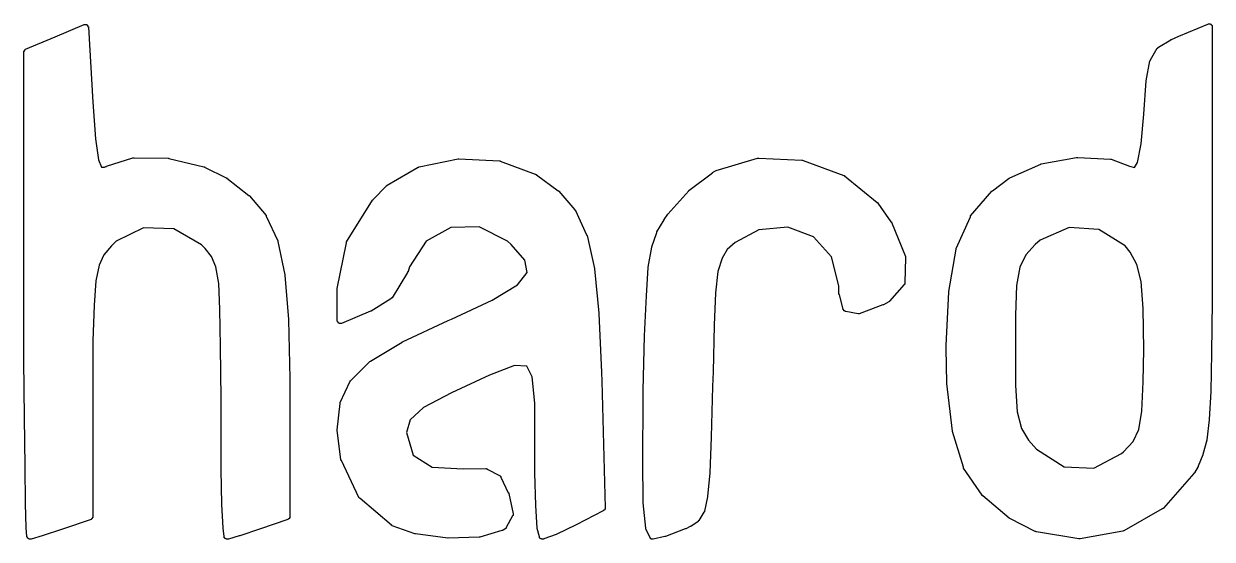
# Model space of a CAD drawing. Extents: x 122.7 to 185.3, y -119.4 to -70.3.
# Drawn here: x 164.115 to 166.041, y -98.064 to -97.228 of the extents above; entities that cross this region are included whole.
import ezdxf

# ---------------------------------------------------------------- set-up
doc = ezdxf.new("R2010")
doc.units = 0
doc.layers.add('BLACK', color=7, linetype='CONTINUOUS')

msp = doc.modelspace()

# ---------------------------------------------------------------- linework, layer by layer
at = {"layer": 'BLACK', "linetype": 'CONTINUOUS'}
for p, q in [((164.166, -97.2488), (164.213, -97.2289)), ((164.213, -97.2288), (164.213, -97.2287)), ((164.213, -97.2287), (164.214, -97.2287)), ((164.213, -97.2289), (164.213, -97.2288)), ((164.213, -97.2289), (164.213, -97.2289)), ((164.214, -97.2287), (164.214, -97.2286)), ((164.214, -97.2286), (164.214, -97.2286)), ((164.214, -97.2286), (164.214, -97.2286)), ((164.214, -97.2286), (164.215, -97.2286)), ((164.215, -97.2286), (164.215, -97.2285)), ((164.215, -97.2285), (164.215, -97.2286)), ((164.215, -97.2286), (164.215, -97.2286)), ((164.215, -97.2286), (164.215, -97.2286)), ((164.215, -97.2286), (164.216, -97.2286)), ((164.216, -97.2286), (164.216, -97.2288)), ((164.216, -97.2288), (164.216, -97.2288)), ((164.216, -97.2288), (164.216, -97.2289)), ((164.216, -97.2289), (164.217, -97.2289)), ((164.217, -97.2289), (164.217, -97.2291)), ((164.217, -97.2291), (164.217, -97.2292)), ((164.217, -97.2292), (164.217, -97.2293)), ((164.217, -97.2293), (164.217, -97.2294)), ((164.217, -97.2294), (164.218, -97.2296)), ((164.218, -97.2296), (164.218, -97.2298)), ((164.218, -97.2298), (164.218, -97.2299)), ((164.218, -97.2299), (164.218, -97.23)), ((164.218, -97.23), (164.218, -97.2303)), ((164.218, -97.2303), (164.219, -97.2305)), ((164.219, -97.2305), (164.219, -97.2307)), ((164.219, -97.2307), (164.219, -97.2308)), ((164.219, -97.2308), (164.219, -97.2311)), ((164.219, -97.2311), (164.219, -97.2314)), ((164.219, -97.2314), (164.219, -97.2315)), ((164.219, -97.2315), (164.219, -97.2316)), ((164.219, -97.2316), (164.219, -97.232)), ((164.219, -97.232), (164.219, -97.2323)), ((164.219, -97.2323), (164.219, -97.2324)), ((164.219, -97.2324), (164.22, -97.2326)), ((164.22, -97.2326), (164.22, -97.2329)), ((164.22, -97.2329), (164.22, -97.2332)), ((164.22, -97.2332), (164.227, -97.3549)), ((165.987, -97.2477), (166.034, -97.228)), ((166.034, -97.228), (166.035, -97.2277)), ((166.034, -97.228), (166.034, -97.228)), ((166.035, -97.2277), (166.036, -97.2276)), ((166.036, -97.2276), (166.036, -97.2276)), ((166.036, -97.2276), (166.036, -97.2276)), ((166.036, -97.2276), (166.037, -97.2277)), ((166.037, -97.2277), (166.037, -97.2277)), ((166.037, -97.2277), (166.037, -97.2277)), ((166.037, -97.2277), (166.037, -97.2277)), ((166.037, -97.2277), (166.038, -97.2278)), ((166.038, -97.2278), (166.038, -97.228)), ((166.038, -97.228), (166.039, -97.2285)), ((166.039, -97.2285), (166.039, -97.2285)), ((166.039, -97.2285), (166.039, -97.2285)), ((166.039, -97.2285), (166.039, -97.2286)), ((166.039, -97.2286), (166.04, -97.2291)), ((166.04, -97.2291), (166.04, -97.2291)), ((166.04, -97.2291), (166.04, -97.2291)), ((166.04, -97.2291), (166.04, -97.2298)), ((166.04, -97.2298), (166.041, -97.2307)), ((166.041, -97.2307), (166.041, -97.2314)), ((166.041, -97.2314), (166.041, -97.2316)), ((166.041, -97.2316), (166.041, -97.2316)), ((166.041, -97.2316), (166.041, -97.2319)), ((166.041, -97.2319), (166.041, -97.2326)), ((166.041, -97.2326), (166.041, -97.5694)), ((164.118, -97.2687), (164.166, -97.2488)), ((164.166, -97.2488), (164.166, -97.2488)), ((165.954, -97.2657), (165.974, -97.2535)), ((165.974, -97.2533), (165.975, -97.2532)), ((165.974, -97.2535), (165.974, -97.2533)), ((165.974, -97.2535), (165.974, -97.2535)), ((165.975, -97.2532), (165.987, -97.2478)), ((165.987, -97.2478), (165.987, -97.2477)), ((165.987, -97.2477), (165.987, -97.2477)), ((164.115, -97.2723), (164.116, -97.2719)), ((164.115, -97.2724), (164.115, -97.2723)), ((164.115, -97.2723), (164.115, -97.2723)), ((164.115, -97.2728), (164.115, -97.2724)), ((164.115, -97.2733), (164.115, -97.2728)), ((164.115, -97.6705), (164.115, -97.2733)), ((164.116, -97.2702), (164.117, -97.2698)), ((164.116, -97.2705), (164.116, -97.2702)), ((164.116, -97.2706), (164.116, -97.2705)), ((164.116, -97.271), (164.116, -97.2706)), ((164.116, -97.2706), (164.116, -97.2706)), ((164.116, -97.2714), (164.116, -97.271)), ((164.116, -97.2719), (164.116, -97.2714)), ((164.116, -97.2714), (164.116, -97.2714)), ((164.116, -97.2714), (164.116, -97.2714)), ((164.117, -97.2695), (164.117, -97.2692)), ((164.117, -97.2692), (164.118, -97.2692)), ((164.117, -97.2698), (164.117, -97.2695)), ((164.117, -97.2698), (164.117, -97.2698)), ((164.117, -97.2698), (164.117, -97.2698)), ((164.118, -97.2689), (164.118, -97.2687)), ((164.118, -97.2692), (164.118, -97.2689)), ((164.118, -97.2692), (164.118, -97.2692)), ((165.941, -97.2859), (165.952, -97.2674)), ((165.952, -97.2673), (165.953, -97.2672)), ((165.952, -97.2674), (165.952, -97.2673)), ((165.953, -97.2663), (165.954, -97.2661)), ((165.953, -97.2664), (165.953, -97.2663)), ((165.953, -97.2665), (165.953, -97.2664)), ((165.953, -97.2668), (165.953, -97.2665)), ((165.953, -97.267), (165.953, -97.2668)), ((165.953, -97.2672), (165.953, -97.267)), ((165.954, -97.2658), (165.954, -97.2657)), ((165.954, -97.2659), (165.954, -97.2658)), ((165.954, -97.2661), (165.954, -97.2659)), ((165.934, -97.3199), (165.94, -97.2875)), ((165.94, -97.2875), (165.941, -97.2871)), ((165.94, -97.2875), (165.94, -97.2875)), ((165.941, -97.2862), (165.941, -97.2859)), ((165.941, -97.2865), (165.941, -97.2862)), ((165.941, -97.2866), (165.941, -97.2865)), ((165.941, -97.2867), (165.941, -97.2866)), ((165.941, -97.2871), (165.941, -97.2867)), ((165.93, -97.3742), (165.934, -97.3204)), ((165.934, -97.3201), (165.934, -97.3199)), ((165.934, -97.3203), (165.934, -97.3201)), ((165.934, -97.3204), (165.934, -97.3203)), ((164.227, -97.3549), (164.231, -97.4141)), ((165.926, -97.4222), (165.93, -97.3742)), ((164.231, -97.4141), (164.236, -97.4482)), ((165.92, -97.4527), (165.926, -97.4222)), ((164.236, -97.4482), (164.241, -97.4599)), ((164.249, -97.4584), (164.292, -97.4452)), ((164.292, -97.4452), (164.293, -97.4451)), ((164.292, -97.4452), (164.292, -97.4452)), ((164.292, -97.4452), (164.292, -97.4452)), ((164.293, -97.4451), (164.293, -97.445)), ((164.293, -97.445), (164.293, -97.445)), ((164.293, -97.445), (164.294, -97.445)), ((164.293, -97.4451), (164.293, -97.4451)), ((164.294, -97.445), (164.349, -97.4458)), ((164.349, -97.4458), (164.349, -97.4458)), ((164.349, -97.4458), (164.349, -97.4458)), ((164.349, -97.4458), (164.349, -97.4458)), ((164.349, -97.4458), (164.35, -97.4458)), ((164.35, -97.4458), (164.35, -97.4459)), ((164.35, -97.4459), (164.35, -97.4459)), ((164.35, -97.4459), (164.35, -97.4459)), ((164.35, -97.4459), (164.407, -97.4595)), ((164.756, -97.4597), (164.819, -97.4465)), ((164.819, -97.4465), (164.819, -97.4464)), ((164.819, -97.4464), (164.82, -97.4464)), ((164.819, -97.4465), (164.819, -97.4465)), ((164.819, -97.4465), (164.819, -97.4465)), ((164.82, -97.4464), (164.82, -97.4464)), ((164.82, -97.4464), (164.886, -97.45)), ((164.82, -97.4464), (164.82, -97.4464)), ((164.82, -97.4464), (164.82, -97.4464)), ((164.886, -97.45), (164.886, -97.45)), ((164.886, -97.45), (164.886, -97.45)), ((164.886, -97.45), (164.887, -97.45)), ((164.887, -97.45), (164.887, -97.4501)), ((164.887, -97.4501), (164.887, -97.4501)), ((164.887, -97.4501), (164.887, -97.4502)), ((164.887, -97.4502), (164.887, -97.4503)), ((164.887, -97.4503), (164.944, -97.4714)), ((165.237, -97.4657), (165.304, -97.4457)), ((165.304, -97.4456), (165.305, -97.4455)), ((165.304, -97.4457), (165.304, -97.4456)), ((165.304, -97.4456), (165.304, -97.4456)), ((165.305, -97.4455), (165.306, -97.4454)), ((165.305, -97.4455), (165.305, -97.4455)), ((165.305, -97.4455), (165.305, -97.4455)), ((165.305, -97.4455), (165.305, -97.4455)), ((165.306, -97.4454), (165.376, -97.4488)), ((165.376, -97.4488), (165.376, -97.4488)), ((165.376, -97.4488), (165.376, -97.4488)), ((165.376, -97.4488), (165.377, -97.4488)), ((165.377, -97.4488), (165.377, -97.4489)), ((165.377, -97.4489), (165.377, -97.4489)), ((165.377, -97.4489), (165.377, -97.449)), ((165.377, -97.449), (165.378, -97.4491)), ((165.378, -97.4491), (165.444, -97.4734)), ((165.713, -97.4773), (165.763, -97.4551)), ((165.763, -97.4549), (165.764, -97.4547)), ((165.763, -97.455), (165.763, -97.4549)), ((165.763, -97.4551), (165.763, -97.455)), ((165.763, -97.455), (165.763, -97.455)), ((165.763, -97.455), (165.763, -97.455)), ((165.764, -97.4547), (165.821, -97.4444)), ((165.764, -97.4547), (165.764, -97.4547)), ((165.764, -97.4547), (165.764, -97.4547)), ((165.821, -97.4444), (165.821, -97.4444)), ((165.821, -97.4444), (165.822, -97.4444)), ((165.822, -97.4444), (165.822, -97.4443)), ((165.822, -97.4443), (165.822, -97.4443)), ((165.822, -97.4443), (165.823, -97.4443)), ((165.822, -97.4444), (165.822, -97.4444)), ((165.823, -97.4443), (165.823, -97.4443)), ((165.823, -97.4443), (165.876, -97.4471)), ((165.876, -97.4471), (165.876, -97.4471)), ((165.876, -97.4471), (165.876, -97.4471)), ((165.876, -97.4471), (165.876, -97.4471)), ((165.876, -97.4471), (165.877, -97.4472)), ((165.877, -97.4472), (165.877, -97.4472)), ((165.877, -97.4472), (165.877, -97.4473)), ((165.877, -97.4473), (165.877, -97.4474)), ((165.877, -97.4474), (165.907, -97.4584)), ((165.915, -97.4606), (165.92, -97.4527)), ((164.241, -97.4599), (164.246, -97.46)), ((164.246, -97.46), (164.248, -97.4588)), ((164.248, -97.4588), (164.249, -97.4588)), ((164.249, -97.4586), (164.249, -97.4584)), ((164.249, -97.4584), (164.249, -97.4584)), ((164.249, -97.4584), (164.249, -97.4584)), ((164.249, -97.4588), (164.249, -97.4586)), ((164.249, -97.4588), (164.249, -97.4588)), ((164.249, -97.4588), (164.249, -97.4588)), ((164.407, -97.4595), (164.407, -97.4595)), ((164.407, -97.4595), (164.407, -97.4595)), ((164.407, -97.4595), (164.407, -97.4595)), ((164.407, -97.4595), (164.407, -97.4597)), ((164.407, -97.4597), (164.408, -97.4598)), ((164.408, -97.4598), (164.408, -97.4598)), ((164.408, -97.4598), (164.408, -97.4599)), ((164.408, -97.4599), (164.443, -97.4774)), ((164.704, -97.4893), (164.754, -97.4603)), ((164.754, -97.4601), (164.755, -97.46)), ((164.754, -97.4602), (164.754, -97.4601)), ((164.754, -97.4603), (164.754, -97.4602)), ((164.755, -97.4598), (164.756, -97.4597)), ((164.755, -97.4599), (164.755, -97.4598)), ((164.755, -97.4598), (164.755, -97.4598)), ((164.755, -97.46), (164.755, -97.4599)), ((164.944, -97.4714), (164.944, -97.4714)), ((164.944, -97.4714), (164.944, -97.4714)), ((164.944, -97.4714), (164.944, -97.4714)), ((164.944, -97.4714), (164.944, -97.4714)), ((164.944, -97.4714), (164.945, -97.4716)), ((164.945, -97.4716), (164.945, -97.4718)), ((164.945, -97.4718), (164.946, -97.4723)), ((164.946, -97.4723), (164.946, -97.4723)), ((164.946, -97.4723), (164.946, -97.4724)), ((164.946, -97.4724), (164.946, -97.4725)), ((164.946, -97.4725), (164.981, -97.4984)), ((165.193, -97.4981), (165.231, -97.4691)), ((165.231, -97.4686), (165.236, -97.4661)), ((165.231, -97.4688), (165.231, -97.4686)), ((165.231, -97.469), (165.231, -97.4688)), ((165.231, -97.4691), (165.231, -97.469)), ((165.236, -97.4659), (165.237, -97.4657)), ((165.236, -97.466), (165.236, -97.4659)), ((165.236, -97.4661), (165.236, -97.466)), ((165.236, -97.4661), (165.236, -97.4661)), ((165.236, -97.4661), (165.236, -97.4661)), ((165.237, -97.4657), (165.237, -97.4657)), ((165.237, -97.4657), (165.237, -97.4657)), ((165.444, -97.4734), (165.444, -97.4734)), ((165.444, -97.4734), (165.444, -97.4735)), ((165.444, -97.4735), (165.444, -97.4737)), ((165.444, -97.4737), (165.444, -97.4738)), ((165.444, -97.4738), (165.445, -97.4739)), ((165.445, -97.4739), (165.445, -97.474)), ((165.445, -97.474), (165.445, -97.4742)), ((165.445, -97.4742), (165.498, -97.5172)), ((165.907, -97.4584), (165.915, -97.4606)), ((164.443, -97.4774), (164.443, -97.4774)), ((164.443, -97.4774), (164.443, -97.4774)), ((164.443, -97.4774), (164.443, -97.4774)), ((164.443, -97.4774), (164.443, -97.4774)), ((164.443, -97.4774), (164.444, -97.4777)), ((164.444, -97.4777), (164.444, -97.4779)), ((164.444, -97.4779), (164.48, -97.5059)), ((164.681, -97.5128), (164.703, -97.4902)), ((164.703, -97.4899), (164.704, -97.4897)), ((164.703, -97.49), (164.703, -97.4899)), ((164.703, -97.4901), (164.703, -97.49)), ((164.703, -97.4902), (164.703, -97.4901)), ((164.704, -97.4894), (164.704, -97.4893)), ((164.704, -97.4895), (164.704, -97.4894)), ((164.704, -97.4897), (164.704, -97.4895)), ((165.685, -97.4985), (165.712, -97.4779)), ((165.712, -97.4778), (165.713, -97.4776)), ((165.712, -97.4779), (165.712, -97.4778)), ((165.712, -97.4778), (165.712, -97.4778)), ((165.712, -97.4778), (165.712, -97.4778)), ((165.713, -97.4776), (165.713, -97.4773)), ((165.713, -97.4773), (165.713, -97.4773)), ((165.713, -97.4773), (165.713, -97.4773)), ((164.48, -97.5059), (164.48, -97.5059)), ((164.48, -97.5059), (164.48, -97.506)), ((164.48, -97.506), (164.48, -97.506)), ((164.48, -97.506), (164.481, -97.5062)), ((164.481, -97.5062), (164.481, -97.5066)), ((164.481, -97.5066), (164.481, -97.5066)), ((164.481, -97.5066), (164.481, -97.5067)), ((164.481, -97.5067), (164.508, -97.5383)), ((164.68, -97.5136), (164.681, -97.5133)), ((164.681, -97.5129), (164.681, -97.5128)), ((164.681, -97.5133), (164.681, -97.5129)), ((164.681, -97.5129), (164.681, -97.5129)), ((164.981, -97.4984), (164.981, -97.4984)), ((164.981, -97.4984), (164.981, -97.4984)), ((164.981, -97.4984), (164.982, -97.4984)), ((164.982, -97.4984), (164.982, -97.4987)), ((164.982, -97.4987), (164.982, -97.4991)), ((164.982, -97.4991), (164.982, -97.4991)), ((164.982, -97.4991), (164.982, -97.4991)), ((164.982, -97.4991), (165.008, -97.5294)), ((165.159, -97.5361), (165.193, -97.4987)), ((165.193, -97.4984), (165.193, -97.4981)), ((165.193, -97.4987), (165.193, -97.4984)), ((165.193, -97.4987), (165.193, -97.4987)), ((165.649, -97.5393), (165.684, -97.4992)), ((165.684, -97.4991), (165.685, -97.4986)), ((165.684, -97.4992), (165.684, -97.4991)), ((165.685, -97.4986), (165.685, -97.4985)), ((164.638, -97.5814), (164.68, -97.5137)), ((164.68, -97.5137), (164.68, -97.5136)), ((164.68, -97.5136), (164.68, -97.5136)), ((164.68, -97.5136), (164.68, -97.5136)), ((165.008, -97.5294), (165.008, -97.5294)), ((165.008, -97.5294), (165.008, -97.5296)), ((165.008, -97.5296), (165.008, -97.5297)), ((165.008, -97.5297), (165.009, -97.53)), ((165.009, -97.53), (165.009, -97.5302)), ((165.009, -97.5302), (165.009, -97.5304)), ((165.009, -97.5304), (165.009, -97.5305)), ((165.009, -97.5305), (165.027, -97.57)), ((165.498, -97.5172), (165.498, -97.5173)), ((165.498, -97.5173), (165.499, -97.5174)), ((165.499, -97.5174), (165.499, -97.5175)), ((165.499, -97.5175), (165.499, -97.5178)), ((165.499, -97.5178), (165.499, -97.518)), ((165.499, -97.518), (165.499, -97.5181)), ((165.499, -97.5181), (165.499, -97.5183)), ((165.499, -97.5183), (165.52, -97.5486)), ((164.508, -97.5383), (164.508, -97.5384)), ((164.508, -97.5384), (164.508, -97.5385)), ((164.508, -97.5385), (164.508, -97.5386)), ((164.508, -97.5386), (164.508, -97.5389)), ((164.508, -97.5389), (164.508, -97.5392)), ((164.508, -97.5392), (164.508, -97.5394)), ((164.508, -97.5394), (164.508, -97.5395)), ((164.508, -97.5395), (164.527, -97.5798)), ((165.141, -97.5651), (165.153, -97.5454)), ((165.153, -97.545), (165.159, -97.5366)), ((165.153, -97.5452), (165.153, -97.545)), ((165.153, -97.5453), (165.153, -97.5452)), ((165.153, -97.5454), (165.153, -97.5453)), ((165.159, -97.5363), (165.159, -97.5361)), ((165.159, -97.5365), (165.159, -97.5363)), ((165.159, -97.5366), (165.159, -97.5365)), ((165.52, -97.5486), (165.52, -97.5486)), ((165.52, -97.5486), (165.52, -97.5486)), ((165.52, -97.5486), (165.52, -97.5487)), ((165.52, -97.5487), (165.521, -97.549)), ((165.521, -97.549), (165.521, -97.5495)), ((165.521, -97.5495), (165.521, -97.5495)), ((165.521, -97.5495), (165.521, -97.5495)), ((165.521, -97.5495), (165.544, -97.6051)), ((165.626, -97.5921), (165.649, -97.5406)), ((165.649, -97.5395), (165.649, -97.5393)), ((165.649, -97.5397), (165.649, -97.5395)), ((165.649, -97.5399), (165.649, -97.5397)), ((165.649, -97.5401), (165.649, -97.5399)), ((165.649, -97.5403), (165.649, -97.5401)), ((165.649, -97.5405), (165.649, -97.5403)), ((165.649, -97.5406), (165.649, -97.5405)), ((164.309, -97.5584), (164.265, -97.5801)), ((164.358, -97.5603), (164.309, -97.5584)), ((164.403, -97.5861), (164.358, -97.5603)), ((164.807, -97.5581), (164.767, -97.5802)), ((164.853, -97.5571), (164.807, -97.5581)), ((164.899, -97.5801), (164.853, -97.5571)), ((165.027, -97.57), (165.027, -97.57)), ((165.027, -97.57), (165.027, -97.57)), ((165.027, -97.57), (165.027, -97.57)), ((165.027, -97.57), (165.027, -97.5704)), ((165.027, -97.5704), (165.028, -97.5709)), ((165.028, -97.5709), (165.028, -97.571)), ((165.028, -97.571), (165.028, -97.571)), ((165.028, -97.571), (165.04, -97.6244)), ((165.133, -97.5893), (165.141, -97.5659)), ((165.141, -97.5655), (165.141, -97.5651)), ((165.141, -97.5659), (165.141, -97.5655)), ((165.141, -97.5659), (165.141, -97.5659)), ((165.306, -97.5615), (165.268, -97.5823)), ((165.353, -97.5576), (165.306, -97.5615)), ((165.395, -97.5733), (165.353, -97.5576)), ((165.809, -97.5579), (165.762, -97.5784)), ((165.857, -97.5611), (165.809, -97.5579)), ((165.9, -97.5879), (165.857, -97.5611)), ((166.041, -97.5694), (166.041, -97.5694)), ((166.041, -97.5694), (166.041, -97.6778)), ((164.257, -97.5875), (164.245, -97.6021)), ((164.265, -97.5801), (164.257, -97.5875)), ((164.409, -97.5921), (164.403, -97.5861)), ((164.527, -97.5798), (164.527, -97.5798)), ((164.527, -97.5798), (164.527, -97.5798)), ((164.527, -97.5798), (164.527, -97.5799)), ((164.527, -97.5799), (164.527, -97.5802)), ((164.527, -97.5802), (164.527, -97.5807)), ((164.527, -97.5807), (164.527, -97.5808)), ((164.527, -97.5808), (164.527, -97.5808)), ((164.527, -97.5808), (164.538, -97.6345)), ((164.623, -97.657), (164.638, -97.5831)), ((164.638, -97.5818), (164.638, -97.5814)), ((164.638, -97.5821), (164.638, -97.5818)), ((164.638, -97.5822), (164.638, -97.5821)), ((164.638, -97.5823), (164.638, -97.5822)), ((164.638, -97.5827), (164.638, -97.5823)), ((164.638, -97.5831), (164.638, -97.5827)), ((164.638, -97.5831), (164.638, -97.5831)), ((164.767, -97.5802), (164.74, -97.6218)), ((164.905, -97.5856), (164.899, -97.5801)), ((164.927, -97.611), (164.905, -97.5856)), ((165.127, -97.6222), (165.133, -97.5901)), ((165.133, -97.5897), (165.133, -97.5893)), ((165.133, -97.59), (165.133, -97.5897)), ((165.133, -97.5901), (165.133, -97.59)), ((165.268, -97.5823), (165.255, -97.5938)), ((165.424, -97.6057), (165.395, -97.5733)), ((165.754, -97.5857), (165.739, -97.6025)), ((165.762, -97.5784), (165.754, -97.5857)), ((165.908, -97.598), (165.9, -97.5879)), ((164.245, -97.6021), (164.237, -97.6192)), ((164.419, -97.605), (164.409, -97.5921)), ((164.426, -97.622), (164.419, -97.605)), ((165.247, -97.6076), (165.24, -97.6291)), ((165.255, -97.5938), (165.247, -97.6076)), ((165.436, -97.6528), (165.424, -97.6057)), ((165.544, -97.6071), (165.543, -97.6472)), ((165.544, -97.6051), (165.544, -97.6052)), ((165.544, -97.6052), (165.544, -97.6056)), ((165.544, -97.6056), (165.544, -97.6061)), ((165.544, -97.6061), (165.544, -97.6061)), ((165.544, -97.6061), (165.544, -97.6061)), ((165.544, -97.6061), (165.544, -97.6065)), ((165.544, -97.6065), (165.544, -97.6071)), ((165.614, -97.6617), (165.626, -97.5932)), ((165.626, -97.5922), (165.626, -97.5921)), ((165.626, -97.5926), (165.626, -97.5922)), ((165.626, -97.5922), (165.626, -97.5922)), ((165.626, -97.593), (165.626, -97.5926)), ((165.626, -97.5931), (165.626, -97.593)), ((165.626, -97.5932), (165.626, -97.5931)), ((165.626, -97.5932), (165.626, -97.5932)), ((165.739, -97.6025), (165.729, -97.6221)), ((165.919, -97.6178), (165.908, -97.598)), ((164.237, -97.6192), (164.232, -97.6446)), ((164.431, -97.6487), (164.426, -97.622)), ((164.74, -97.6218), (164.738, -97.6296)), ((164.931, -97.6307), (164.927, -97.611)), ((165.04, -97.6244), (165.04, -97.6244)), ((165.04, -97.6244), (165.04, -97.6247)), ((165.04, -97.6247), (165.04, -97.625)), ((165.04, -97.625), (165.047, -97.6971)), ((165.124, -97.6686), (165.127, -97.6227)), ((165.127, -97.6224), (165.127, -97.6222)), ((165.127, -97.6226), (165.127, -97.6224)), ((165.127, -97.6227), (165.127, -97.6226)), ((165.729, -97.6221), (165.724, -97.6523)), ((165.926, -97.6458), (165.919, -97.6178)), ((164.232, -97.6446), (164.229, -97.6838)), ((164.538, -97.6345), (164.538, -97.6346)), ((164.538, -97.6346), (164.538, -97.6349)), ((164.538, -97.6349), (164.538, -97.6351)), ((164.538, -97.6351), (164.544, -97.7072)), ((164.737, -97.6308), (164.712, -97.6719)), ((164.738, -97.6297), (164.737, -97.6298)), ((164.737, -97.6298), (164.737, -97.6299)), ((164.737, -97.6299), (164.737, -97.6302)), ((164.737, -97.6302), (164.737, -97.6306)), ((164.737, -97.6306), (164.737, -97.6307)), ((164.737, -97.6307), (164.737, -97.6308)), ((164.738, -97.6296), (164.738, -97.6297)), ((164.915, -97.6511), (164.931, -97.6307)), ((165.24, -97.6291), (165.236, -97.6638)), ((165.543, -97.6472), (165.543, -97.6473)), ((165.543, -97.6473), (165.543, -97.6476)), ((165.543, -97.6476), (165.543, -97.6479)), ((165.543, -97.6479), (165.543, -97.6481)), ((165.543, -97.6481), (165.543, -97.6483)), ((165.929, -97.6896), (165.926, -97.6458)), ((164.433, -97.6902), (164.431, -97.6487)), ((164.623, -97.6574), (164.623, -97.657)), ((164.623, -97.6579), (164.623, -97.6574)), ((164.623, -97.7088), (164.623, -97.6579)), ((164.874, -97.6759), (164.915, -97.6511)), ((165.236, -97.6638), (165.234, -97.7165)), ((165.436, -97.6655), (165.436, -97.6528)), ((165.436, -97.6656), (165.436, -97.6655)), ((165.436, -97.6657), (165.436, -97.6656)), ((165.436, -97.6661), (165.436, -97.6657)), ((165.437, -97.6665), (165.436, -97.6661)), ((165.437, -97.6666), (165.437, -97.6665)), ((165.437, -97.6667), (165.437, -97.6666)), ((165.443, -97.6908), (165.437, -97.6667)), ((165.437, -97.6667), (165.437, -97.6667)), ((165.542, -97.6505), (165.518, -97.6775)), ((165.543, -97.6501), (165.542, -97.6503)), ((165.542, -97.6503), (165.542, -97.6505)), ((165.543, -97.6483), (165.543, -97.6485)), ((165.543, -97.6485), (165.543, -97.6488)), ((165.543, -97.6488), (165.543, -97.649)), ((165.543, -97.649), (165.543, -97.6492)), ((165.543, -97.6492), (165.543, -97.6495)), ((165.543, -97.6495), (165.543, -97.6497)), ((165.543, -97.6497), (165.543, -97.6499)), ((165.543, -97.6499), (165.543, -97.6501)), ((165.61, -97.7494), (165.614, -97.6624)), ((165.614, -97.662), (165.614, -97.6617)), ((165.614, -97.6623), (165.614, -97.662)), ((165.614, -97.6624), (165.614, -97.6623)), ((165.724, -97.6523), (165.722, -97.7002)), ((164.115, -97.7735), (164.115, -97.6705)), ((164.229, -97.6838), (164.227, -97.7419)), ((164.71, -97.6736), (164.678, -97.6934)), ((164.711, -97.673), (164.71, -97.6732)), ((164.71, -97.6732), (164.71, -97.6734)), ((164.71, -97.6734), (164.71, -97.6735)), ((164.71, -97.6735), (164.71, -97.6736)), ((164.712, -97.672), (164.711, -97.6721)), ((164.711, -97.6721), (164.711, -97.6723)), ((164.711, -97.6723), (164.711, -97.6725)), ((164.711, -97.6725), (164.711, -97.6728)), ((164.711, -97.6728), (164.711, -97.6729)), ((164.711, -97.6729), (164.711, -97.673)), ((164.712, -97.6719), (164.712, -97.672)), ((164.808, -97.7067), (164.874, -97.6759)), ((165.121, -97.7337), (165.124, -97.6688)), ((165.124, -97.6687), (165.124, -97.6686)), ((165.124, -97.6688), (165.124, -97.6687)), ((165.124, -97.6687), (165.124, -97.6687)), ((165.507, -97.6835), (165.469, -97.6978)), ((165.508, -97.6834), (165.507, -97.6835)), ((165.517, -97.6787), (165.508, -97.6833)), ((165.508, -97.6833), (165.508, -97.6833)), ((165.508, -97.6833), (165.508, -97.6834)), ((165.518, -97.6782), (165.517, -97.6784)), ((165.517, -97.6784), (165.517, -97.6787)), ((165.518, -97.6775), (165.518, -97.6776)), ((165.518, -97.6776), (165.518, -97.6779)), ((165.518, -97.6779), (165.518, -97.6781)), ((165.518, -97.6781), (165.518, -97.6782)), ((165.518, -97.6782), (165.518, -97.6782)), ((166.041, -97.6779), (166.04, -97.7613)), ((166.041, -97.6778), (166.041, -97.6779)), ((164.434, -97.751), (164.433, -97.6902)), ((164.677, -97.6937), (164.63, -97.7134)), ((164.678, -97.6934), (164.677, -97.6936)), ((164.677, -97.6936), (164.677, -97.6937)), ((164.678, -97.6934), (164.678, -97.6934)), ((165.047, -97.6971), (165.047, -97.6972)), ((165.047, -97.6972), (165.047, -97.6973)), ((165.047, -97.6973), (165.047, -97.6974)), ((165.047, -97.6974), (165.051, -97.7932)), ((165.443, -97.6911), (165.443, -97.6908)), ((165.443, -97.6914), (165.443, -97.6911)), ((165.443, -97.6915), (165.443, -97.6914)), ((165.444, -97.6917), (165.443, -97.6915)), ((165.444, -97.692), (165.444, -97.6917)), ((165.444, -97.6922), (165.444, -97.692)), ((165.444, -97.6924), (165.444, -97.6922)), ((165.444, -97.6925), (165.444, -97.6924)), ((165.444, -97.6928), (165.444, -97.6925)), ((165.444, -97.693), (165.444, -97.6928)), ((165.445, -97.6931), (165.444, -97.693)), ((165.445, -97.6932), (165.445, -97.6931)), ((165.445, -97.6934), (165.445, -97.6932)), ((165.445, -97.6936), (165.445, -97.6934)), ((165.445, -97.6937), (165.445, -97.6936)), ((165.446, -97.6938), (165.445, -97.6937)), ((165.446, -97.6939), (165.446, -97.6938)), ((165.446, -97.6941), (165.446, -97.6939)), ((165.446, -97.6942), (165.446, -97.6941)), ((165.446, -97.6941), (165.446, -97.6941)), ((165.447, -97.6943), (165.446, -97.6942)), ((165.447, -97.6944), (165.447, -97.6943)), ((165.467, -97.6981), (165.447, -97.6944)), ((165.447, -97.6944), (165.447, -97.6944)), ((165.468, -97.6981), (165.467, -97.6981)), ((165.467, -97.6981), (165.467, -97.6981)), ((165.467, -97.6981), (165.467, -97.6981)), ((165.467, -97.6981), (165.467, -97.6981)), ((165.469, -97.698), (165.468, -97.6981)), ((165.468, -97.6981), (165.468, -97.6981)), ((165.468, -97.6981), (165.468, -97.6981)), ((165.468, -97.6981), (165.468, -97.6981)), ((165.469, -97.6978), (165.469, -97.6979)), ((165.469, -97.6979), (165.469, -97.6979)), ((165.469, -97.6979), (165.469, -97.698)), ((165.722, -97.7002), (165.722, -97.7496)), ((165.93, -97.7558), (165.929, -97.6896)), ((164.544, -97.7072), (164.544, -97.7073)), ((164.544, -97.7073), (164.544, -97.7074)), ((164.544, -97.7074), (164.544, -97.7075)), ((164.544, -97.7075), (164.546, -97.8028)), ((164.623, -97.7097), (164.623, -97.7088)), ((164.624, -97.7107), (164.623, -97.7097)), ((164.624, -97.7109), (164.624, -97.7107)), ((164.624, -97.7115), (164.624, -97.7109)), ((164.625, -97.7123), (164.624, -97.7115)), ((164.625, -97.7129), (164.625, -97.7123)), ((164.626, -97.7132), (164.625, -97.7129)), ((164.626, -97.7134), (164.626, -97.7132)), ((164.627, -97.7137), (164.626, -97.7134)), ((164.628, -97.7138), (164.627, -97.7137)), ((164.629, -97.7137), (164.628, -97.7138)), ((164.63, -97.7134), (164.629, -97.7137)), ((164.63, -97.7134), (164.63, -97.7134)), ((164.729, -97.7435), (164.803, -97.7087)), ((164.803, -97.7087), (164.808, -97.7067)), ((164.803, -97.7087), (164.803, -97.7087)), ((164.803, -97.7087), (164.803, -97.7087)), ((164.803, -97.7087), (164.803, -97.7087)), ((165.234, -97.7165), (165.232, -97.792)), ((164.227, -97.7419), (164.227, -97.8222)), ((164.677, -97.7745), (164.728, -97.7437)), ((164.728, -97.7436), (164.729, -97.7435)), ((164.728, -97.7437), (164.728, -97.7436)), ((164.728, -97.7437), (164.728, -97.7437)), ((165.119, -97.8225), (165.121, -97.7337)), ((165.121, -97.7337), (165.121, -97.7337)), ((165.121, -97.7337), (165.121, -97.7337)), ((164.434, -97.751), (164.434, -97.751)), ((164.435, -97.836), (164.434, -97.751)), ((165.61, -97.7495), (165.61, -97.7494)), ((165.61, -97.7494), (165.61, -97.7494)), ((165.61, -97.7535), (165.61, -97.7495)), ((165.61, -97.7536), (165.61, -97.7535)), ((165.61, -97.7537), (165.61, -97.7536)), ((165.61, -97.7538), (165.61, -97.7537)), ((165.611, -97.8104), (165.61, -97.7538)), ((165.722, -97.7496), (165.722, -97.8144)), ((165.929, -97.8084), (165.93, -97.7558)), ((166.04, -97.7614), (166.039, -97.8238)), ((166.04, -97.7613), (166.04, -97.7614)), ((166.04, -97.7614), (166.04, -97.7614)), ((166.04, -97.7614), (166.04, -97.7614)), ((164.116, -97.8661), (164.115, -97.7735)), ((164.115, -97.7735), (164.115, -97.7735)), ((164.645, -97.8059), (164.676, -97.7752)), ((164.676, -97.7751), (164.677, -97.7748)), ((164.676, -97.7752), (164.676, -97.7751)), ((164.676, -97.7751), (164.676, -97.7751)), ((164.676, -97.7751), (164.676, -97.7751)), ((164.677, -97.7748), (164.677, -97.7745)), ((164.677, -97.7745), (164.677, -97.7745)), ((164.677, -97.7745), (164.677, -97.7745)), ((164.91, -97.782), (164.87, -97.7973)), ((164.93, -97.7828), (164.91, -97.782)), ((164.939, -97.8003), (164.93, -97.7828)), ((164.87, -97.7973), (164.808, -97.8263)), ((164.943, -97.8428), (164.939, -97.8003)), ((165.051, -97.7932), (165.051, -97.7933)), ((165.051, -97.7933), (165.051, -97.7933)), ((165.051, -97.7933), (165.051, -97.7933)), ((165.051, -97.7933), (165.052, -97.8069)), ((165.232, -97.792), (165.231, -97.816)), ((165.232, -97.792), (165.232, -97.792)), ((164.546, -97.8028), (164.546, -97.8029)), ((164.546, -97.8029), (164.546, -97.8029)), ((164.546, -97.8029), (164.546, -97.8029)), ((164.546, -97.8029), (164.546, -97.8212)), ((164.546, -97.8212), (164.546, -97.8212)), ((164.546, -97.8212), (164.546, -98.0266)), ((164.628, -97.842), (164.644, -97.8074)), ((164.644, -97.8065), (164.645, -97.8062)), ((164.644, -97.8066), (164.644, -97.8065)), ((164.644, -97.8067), (164.644, -97.8066)), ((164.644, -97.807), (164.644, -97.8067)), ((164.644, -97.8073), (164.644, -97.807)), ((164.644, -97.8074), (164.644, -97.8073)), ((164.645, -97.8062), (164.645, -97.8059)), ((165.052, -97.8069), (165.052, -97.807)), ((165.052, -97.807), (165.057, -98.0127)), ((165.231, -97.816), (165.229, -97.8979)), ((165.231, -97.816), (165.231, -97.816)), ((165.611, -97.8106), (165.611, -97.8104)), ((165.611, -97.8108), (165.611, -97.8106)), ((165.62, -97.888), (165.611, -97.8108)), ((165.611, -97.8108), (165.611, -97.8108)), ((165.722, -97.8144), (165.725, -97.8568)), ((165.927, -97.8558), (165.929, -97.8084)), ((164.227, -97.8222), (164.227, -98.0267)), ((164.435, -97.8361), (164.435, -97.836)), ((164.435, -97.8792), (164.435, -97.8361)), ((164.808, -97.8263), (164.763, -97.8501)), ((165.118, -97.9349), (165.119, -97.8376)), ((165.119, -97.8226), (165.119, -97.8225)), ((165.119, -97.8225), (165.119, -97.8225)), ((165.119, -97.8375), (165.119, -97.8226)), ((165.119, -97.8376), (165.119, -97.8375)), ((165.119, -97.8375), (165.119, -97.8375)), ((166.039, -97.824), (166.036, -97.8694)), ((166.039, -97.8238), (166.039, -97.8239)), ((166.039, -97.8239), (166.039, -97.824)), ((166.039, -97.824), (166.039, -97.824)), ((164.623, -97.8859), (164.628, -97.8436)), ((164.628, -97.8423), (164.628, -97.842)), ((164.628, -97.8425), (164.628, -97.8423)), ((164.628, -97.8427), (164.628, -97.8425)), ((164.628, -97.8429), (164.628, -97.8427)), ((164.628, -97.8432), (164.628, -97.8429)), ((164.628, -97.8435), (164.628, -97.8432)), ((164.628, -97.8436), (164.628, -97.8435)), ((164.763, -97.8501), (164.741, -97.8697)), ((164.943, -97.9124), (164.943, -97.8428)), ((165.725, -97.8568), (165.732, -97.8838)), ((165.922, -97.8857), (165.927, -97.8558)), ((164.116, -97.8662), (164.116, -97.8661)), ((164.117, -97.9448), (164.116, -97.8662)), ((164.435, -97.8793), (164.435, -97.8792)), ((164.435, -97.9502), (164.435, -97.8793)), ((164.741, -97.8697), (164.735, -97.8903)), ((166.036, -97.8697), (166.032, -97.9021)), ((166.036, -97.8694), (166.036, -97.8694)), ((166.036, -97.8694), (166.036, -97.8696)), ((166.036, -97.8696), (166.036, -97.8697)), ((164.623, -97.886), (164.623, -97.8859)), ((164.623, -97.8865), (164.623, -97.886)), ((164.623, -97.886), (164.623, -97.886)), ((164.623, -97.8869), (164.623, -97.8865)), ((164.623, -97.887), (164.623, -97.8869)), ((164.623, -97.8871), (164.623, -97.887)), ((164.623, -97.887), (164.623, -97.887)), ((164.629, -97.9341), (164.623, -97.8871)), ((164.735, -97.8903), (164.746, -97.927)), ((165.229, -97.898), (165.227, -97.9556)), ((165.229, -97.8979), (165.229, -97.898)), ((165.229, -97.898), (165.229, -97.898)), ((165.62, -97.8884), (165.62, -97.888)), ((165.62, -97.8889), (165.62, -97.8884)), ((165.638, -97.9467), (165.62, -97.8889)), ((165.62, -97.8889), (165.62, -97.8889)), ((165.732, -97.8838), (165.743, -97.903)), ((165.913, -97.9051), (165.922, -97.8857)), ((164.943, -97.9555), (164.943, -97.9124)), ((164.943, -97.9124), (164.943, -97.9124)), ((165.743, -97.903), (165.756, -97.9174)), ((165.756, -97.9174), (165.801, -97.946)), ((165.897, -97.9218), (165.913, -97.9051)), ((166.032, -97.9026), (166.026, -97.9259)), ((166.032, -97.9021), (166.032, -97.9021)), ((166.032, -97.9021), (166.032, -97.9024)), ((166.032, -97.9024), (166.032, -97.9026)), ((164.629, -97.9343), (164.629, -97.9341)), ((164.629, -97.9346), (164.629, -97.9343)), ((164.629, -97.9348), (164.629, -97.9346)), ((164.629, -97.935), (164.629, -97.9348)), ((164.629, -97.9353), (164.629, -97.935)), ((164.629, -97.9355), (164.629, -97.9353)), ((164.63, -97.9356), (164.629, -97.9355)), ((164.658, -97.9958), (164.63, -97.9356)), ((164.746, -97.927), (164.777, -97.9465)), ((165.118, -97.935), (165.118, -97.9349)), ((165.118, -97.9351), (165.118, -97.935)), ((165.118, -97.935), (165.118, -97.935)), ((165.119, -98.004), (165.118, -97.9351)), ((165.849, -97.9484), (165.894, -97.9246)), ((165.894, -97.9246), (165.897, -97.9218)), ((166.026, -97.9267), (166.018, -97.945)), ((166.026, -97.9259), (166.026, -97.926)), ((166.026, -97.926), (166.026, -97.9264)), ((166.026, -97.9264), (166.026, -97.9267)), ((164.118, -98.0055), (164.117, -97.9448)), ((164.117, -97.9448), (164.117, -97.9448)), ((164.117, -97.9448), (164.117, -97.9448)), ((164.435, -97.9503), (164.435, -97.9502)), ((164.436, -98.0072), (164.435, -97.9503)), ((164.435, -97.9503), (164.435, -97.9503)), ((164.777, -97.9465), (164.827, -97.9495)), ((164.827, -97.9495), (164.864, -97.949)), ((164.864, -97.949), (164.864, -97.949)), ((164.864, -97.949), (164.864, -97.949)), ((164.864, -97.949), (164.865, -97.949)), ((164.865, -97.949), (164.865, -97.9491)), ((164.865, -97.9491), (164.865, -97.9491)), ((164.865, -97.9491), (164.865, -97.9492)), ((164.865, -97.9492), (164.866, -97.9492)), ((164.866, -97.9492), (164.866, -97.9493)), ((164.866, -97.9493), (164.866, -97.9494)), ((164.866, -97.9494), (164.866, -97.9495)), ((164.866, -97.9495), (164.866, -97.9496)), ((164.866, -97.9496), (164.886, -97.9603)), ((164.943, -97.9556), (164.943, -97.9555)), ((164.943, -97.9555), (164.943, -97.9555)), ((164.943, -97.9555), (164.943, -97.9555)), ((164.945, -98.0088), (164.943, -97.9556)), ((165.227, -97.9559), (165.223, -97.994)), ((165.227, -97.9556), (165.227, -97.9557)), ((165.227, -97.9557), (165.227, -97.9558)), ((165.227, -97.9558), (165.227, -97.9559)), ((165.638, -97.9469), (165.638, -97.9467)), ((165.638, -97.9471), (165.638, -97.9469)), ((165.638, -97.9474), (165.638, -97.9471)), ((165.638, -97.9476), (165.638, -97.9474)), ((165.638, -97.9478), (165.638, -97.9476)), ((165.638, -97.948), (165.638, -97.9478)), ((165.638, -97.9481), (165.638, -97.948)), ((165.668, -97.9922), (165.638, -97.9481)), ((165.801, -97.946), (165.849, -97.9484)), ((166.012, -97.956), (166.011, -97.9564)), ((166.018, -97.9455), (166.012, -97.9559)), ((166.012, -97.9559), (166.012, -97.956)), ((166.018, -97.945), (166.018, -97.945)), ((166.018, -97.945), (166.018, -97.9453)), ((166.018, -97.9453), (166.018, -97.9455)), ((164.886, -97.9603), (164.886, -97.9604)), ((164.886, -97.9604), (164.886, -97.9604)), ((164.886, -97.9604), (164.886, -97.9604)), ((164.886, -97.9604), (164.887, -97.9607)), ((164.887, -97.9607), (164.887, -97.9609)), ((164.887, -97.9609), (164.887, -97.961)), ((164.887, -97.961), (164.887, -97.961)), ((164.887, -97.961), (164.887, -97.9613)), ((164.887, -97.9613), (164.888, -97.9616)), ((164.888, -97.9616), (164.888, -97.9617)), ((164.888, -97.9617), (164.888, -97.9618)), ((164.888, -97.9618), (164.888, -97.9621)), ((164.888, -97.9621), (164.888, -97.9625)), ((164.888, -97.9625), (164.888, -97.9625)), ((164.888, -97.9625), (164.888, -97.9626)), ((164.888, -97.9626), (164.9, -97.9884)), ((166.011, -97.9567), (165.962, -98.0132)), ((166.011, -97.9564), (166.011, -97.9567)), ((164.9, -97.9884), (164.9, -97.9884)), ((164.9, -97.9884), (164.901, -97.9885)), ((164.901, -97.9885), (164.901, -97.9885)), ((164.901, -97.9885), (164.901, -97.9889)), ((164.901, -97.9889), (164.901, -97.9893)), ((164.901, -97.9893), (164.901, -97.9894)), ((164.901, -97.9894), (164.901, -97.9895)), ((164.901, -97.9895), (164.908, -98.0223)), ((165.223, -97.9947), (165.218, -98.0181)), ((165.223, -97.994), (165.223, -97.9941)), ((165.223, -97.9941), (165.223, -97.9944)), ((165.223, -97.9944), (165.223, -97.9947)), ((165.668, -97.9923), (165.668, -97.9922)), ((165.668, -97.9925), (165.668, -97.9923)), ((165.668, -97.9927), (165.668, -97.9925)), ((165.668, -97.993), (165.668, -97.9927)), ((165.669, -97.9931), (165.668, -97.993)), ((165.669, -97.9932), (165.669, -97.9931)), ((165.669, -97.9933), (165.669, -97.9932)), ((165.712, -98.0294), (165.669, -97.9933)), ((164.118, -98.0056), (164.118, -98.0055)), ((164.118, -98.0055), (164.118, -98.0055)), ((164.119, -98.0448), (164.118, -98.0056)), ((164.436, -98.0073), (164.436, -98.0072)), ((164.436, -98.0072), (164.436, -98.0072)), ((164.436, -98.0072), (164.436, -98.0072)), ((164.438, -98.045), (164.436, -98.0073)), ((164.659, -97.9962), (164.658, -97.9958)), ((164.658, -97.9958), (164.658, -97.9958)), ((164.658, -97.9958), (164.658, -97.9958)), ((164.659, -97.9966), (164.659, -97.9962)), ((164.659, -97.997), (164.659, -97.9966)), ((164.659, -97.9966), (164.659, -97.9966)), ((164.659, -97.9966), (164.659, -97.9966)), ((164.66, -97.9973), (164.659, -97.997)), ((164.66, -97.9974), (164.66, -97.9973)), ((164.66, -97.9973), (164.66, -97.9973)), ((164.711, -98.0406), (164.66, -97.9974)), ((164.66, -97.9974), (164.66, -97.9974)), ((164.945, -98.0089), (164.945, -98.0088)), ((164.945, -98.0088), (164.945, -98.0088)), ((164.945, -98.009), (164.945, -98.0089)), ((164.947, -98.0454), (164.945, -98.009)), ((165.057, -98.0127), (165.057, -98.0128)), ((165.057, -98.0128), (165.057, -98.0131)), ((165.057, -98.0131), (165.057, -98.0134)), ((165.057, -98.0134), (165.057, -98.0136)), ((165.057, -98.0136), (165.057, -98.0138)), ((165.057, -98.0138), (165.057, -98.0141)), ((165.057, -98.0141), (165.057, -98.0144)), ((165.119, -98.0042), (165.119, -98.004)), ((165.119, -98.0043), (165.119, -98.0042)), ((165.119, -98.0044), (165.119, -98.0043)), ((165.123, -98.0454), (165.119, -98.0044)), ((165.961, -98.0141), (165.96, -98.0143)), ((165.962, -98.0133), (165.961, -98.0135)), ((165.961, -98.0135), (165.961, -98.0137)), ((165.961, -98.0137), (165.961, -98.0138)), ((165.961, -98.0138), (165.961, -98.0139)), ((165.961, -98.0139), (165.961, -98.0141)), ((165.962, -98.0132), (165.962, -98.0133)), ((164.224, -98.0314), (164.178, -98.0473)), ((164.225, -98.0309), (164.224, -98.031)), ((164.224, -98.031), (164.224, -98.0311)), ((164.224, -98.0311), (164.224, -98.0313)), ((164.224, -98.0313), (164.224, -98.0313)), ((164.224, -98.0313), (164.224, -98.0314)), ((164.226, -98.0299), (164.225, -98.0302)), ((164.225, -98.0302), (164.225, -98.0303)), ((164.225, -98.0303), (164.225, -98.0304)), ((164.225, -98.0304), (164.225, -98.0306)), ((164.225, -98.0306), (164.225, -98.0308)), ((164.225, -98.0308), (164.225, -98.0309)), ((164.227, -98.0283), (164.226, -98.0286)), ((164.226, -98.0286), (164.226, -98.0287)), ((164.226, -98.0287), (164.226, -98.0288)), ((164.226, -98.0288), (164.226, -98.0291)), ((164.226, -98.0291), (164.226, -98.0295)), ((164.226, -98.0295), (164.226, -98.0296)), ((164.226, -98.0296), (164.226, -98.0297)), ((164.226, -98.0297), (164.226, -98.0299)), ((164.227, -98.0267), (164.227, -98.0268)), ((164.227, -98.0268), (164.227, -98.027)), ((164.227, -98.027), (164.227, -98.0273)), ((164.227, -98.0273), (164.227, -98.0277)), ((164.227, -98.0277), (164.227, -98.0278)), ((164.227, -98.0278), (164.227, -98.0279)), ((164.227, -98.0279), (164.227, -98.0283)), ((164.543, -98.0314), (164.497, -98.0473)), ((164.544, -98.031), (164.543, -98.0311)), ((164.543, -98.0311), (164.543, -98.0313)), ((164.543, -98.0313), (164.543, -98.0313)), ((164.543, -98.0313), (164.543, -98.0314)), ((164.545, -98.0304), (164.544, -98.0306)), ((164.544, -98.0306), (164.544, -98.0308)), ((164.544, -98.0308), (164.544, -98.0309)), ((164.544, -98.0309), (164.544, -98.031)), ((164.546, -98.0291), (164.545, -98.0295)), ((164.545, -98.0295), (164.545, -98.0296)), ((164.545, -98.0296), (164.545, -98.0297)), ((164.545, -98.0297), (164.545, -98.0299)), ((164.545, -98.0299), (164.545, -98.0302)), ((164.545, -98.0302), (164.545, -98.0303)), ((164.545, -98.0303), (164.545, -98.0304)), ((164.546, -98.0266), (164.546, -98.0267)), ((164.546, -98.0267), (164.546, -98.0268)), ((164.546, -98.0268), (164.546, -98.027)), ((164.546, -98.027), (164.546, -98.0273)), ((164.546, -98.0273), (164.546, -98.0277)), ((164.546, -98.0277), (164.546, -98.0278)), ((164.546, -98.0278), (164.546, -98.0279)), ((164.546, -98.0279), (164.546, -98.0283)), ((164.546, -98.0283), (164.546, -98.0286)), ((164.546, -98.0286), (164.546, -98.0287)), ((164.546, -98.0287), (164.546, -98.0288)), ((164.546, -98.0288), (164.546, -98.0291)), ((164.907, -98.0257), (164.897, -98.0444)), ((164.908, -98.0252), (164.907, -98.0255)), ((164.907, -98.0255), (164.907, -98.0257)), ((164.908, -98.0223), (164.908, -98.0224)), ((164.908, -98.0224), (164.908, -98.0226)), ((164.908, -98.0226), (164.908, -98.0229)), ((164.908, -98.0229), (164.908, -98.0231)), ((164.908, -98.0231), (164.908, -98.0233)), ((164.908, -98.0233), (164.908, -98.0236)), ((164.908, -98.0236), (164.908, -98.0239)), ((164.908, -98.0239), (164.908, -98.0241)), ((164.908, -98.0241), (164.908, -98.0243)), ((164.908, -98.0243), (164.908, -98.0246)), ((164.908, -98.0246), (164.908, -98.0248)), ((164.908, -98.0248), (164.908, -98.025)), ((164.908, -98.025), (164.908, -98.0252)), ((165.054, -98.0173), (165.01, -98.0401)), ((165.055, -98.017), (165.054, -98.0171)), ((165.054, -98.0171), (165.054, -98.0173)), ((165.056, -98.0162), (165.055, -98.0163)), ((165.055, -98.0163), (165.055, -98.0165)), ((165.055, -98.0165), (165.055, -98.0168)), ((165.055, -98.0168), (165.055, -98.0168)), ((165.055, -98.0168), (165.055, -98.017)), ((165.057, -98.0147), (165.056, -98.015)), ((165.056, -98.015), (165.056, -98.0153)), ((165.056, -98.0153), (165.056, -98.0154)), ((165.056, -98.0154), (165.056, -98.0156)), ((165.056, -98.0156), (165.056, -98.0158)), ((165.056, -98.0158), (165.056, -98.0161)), ((165.056, -98.0161), (165.056, -98.0162)), ((165.057, -98.0144), (165.057, -98.0145)), ((165.057, -98.0145), (165.057, -98.0147)), ((165.217, -98.0196), (165.209, -98.033)), ((165.209, -98.033), (165.209, -98.0331)), ((165.209, -98.0331), (165.209, -98.0331)), ((165.209, -98.0331), (165.209, -98.0331)), ((165.209, -98.0331), (165.209, -98.0335)), ((165.218, -98.0191), (165.217, -98.0194)), ((165.217, -98.0194), (165.217, -98.0196)), ((165.218, -98.0181), (165.218, -98.0182)), ((165.218, -98.0182), (165.218, -98.0185)), ((165.218, -98.0185), (165.218, -98.0187)), ((165.218, -98.0187), (165.218, -98.0189)), ((165.218, -98.0189), (165.218, -98.0191)), ((165.712, -98.0295), (165.712, -98.0294)), ((165.712, -98.0294), (165.712, -98.0294)), ((165.713, -98.0297), (165.712, -98.0295)), ((165.713, -98.03), (165.713, -98.0297)), ((165.754, -98.0509), (165.713, -98.03)), ((165.713, -98.03), (165.713, -98.03)), ((165.713, -98.03), (165.713, -98.03)), ((165.713, -98.03), (165.713, -98.03)), ((165.96, -98.0143), (165.898, -98.0497)), ((164.119, -98.0449), (164.119, -98.0448)), ((164.119, -98.045), (164.119, -98.0449)), ((164.119, -98.0451), (164.119, -98.045)), ((164.12, -98.059), (164.119, -98.0451)), ((164.178, -98.0473), (164.145, -98.0582)), ((164.178, -98.0473), (164.178, -98.0473)), ((164.178, -98.0473), (164.178, -98.0473)), ((164.438, -98.0452), (164.438, -98.045)), ((164.438, -98.0454), (164.438, -98.0452)), ((164.438, -98.0455), (164.438, -98.0454)), ((164.44, -98.0592), (164.438, -98.0455)), ((164.497, -98.0473), (164.465, -98.0582)), ((164.497, -98.0473), (164.497, -98.0473)), ((164.497, -98.0473), (164.497, -98.0473)), ((164.711, -98.0408), (164.711, -98.0406)), ((164.711, -98.0411), (164.711, -98.0408)), ((164.711, -98.0412), (164.711, -98.0411)), ((164.711, -98.0411), (164.711, -98.0411)), ((164.712, -98.0413), (164.711, -98.0412)), ((164.712, -98.0415), (164.712, -98.0413)), ((164.749, -98.0545), (164.712, -98.0415)), ((164.712, -98.0415), (164.712, -98.0415)), ((164.89, -98.0494), (164.854, -98.0601)), ((164.891, -98.0493), (164.89, -98.0494)), ((164.892, -98.0489), (164.891, -98.0491)), ((164.891, -98.0491), (164.891, -98.0491)), ((164.891, -98.0491), (164.891, -98.0492)), ((164.891, -98.0492), (164.891, -98.0493)), ((164.896, -98.0461), (164.892, -98.0487)), ((164.892, -98.0487), (164.892, -98.0488)), ((164.892, -98.0488), (164.892, -98.0489)), ((164.897, -98.0453), (164.896, -98.0454)), ((164.896, -98.0454), (164.896, -98.0457)), ((164.896, -98.0457), (164.896, -98.0459)), ((164.896, -98.0459), (164.896, -98.046)), ((164.896, -98.046), (164.896, -98.0461)), ((164.897, -98.0444), (164.897, -98.0444)), ((164.897, -98.0444), (164.897, -98.0445)), ((164.897, -98.0445), (164.897, -98.0447)), ((164.897, -98.0447), (164.897, -98.0449)), ((164.897, -98.0449), (164.897, -98.0452)), ((164.897, -98.0452), (164.897, -98.0453)), ((164.947, -98.0458), (164.947, -98.0454)), ((164.947, -98.0462), (164.947, -98.0458)), ((164.951, -98.0597), (164.947, -98.0462)), ((164.947, -98.0462), (164.947, -98.0462)), ((165.01, -98.0402), (164.978, -98.0556)), ((165.01, -98.0401), (165.01, -98.0402)), ((165.01, -98.0402), (165.01, -98.0402)), ((165.01, -98.0402), (165.01, -98.0402)), ((165.123, -98.0457), (165.123, -98.0454)), ((165.123, -98.0461), (165.123, -98.0457)), ((165.123, -98.0462), (165.123, -98.0461)), ((165.123, -98.0464), (165.123, -98.0462)), ((165.123, -98.0467), (165.123, -98.0464)), ((165.123, -98.047), (165.123, -98.0467)), ((165.13, -98.0606), (165.123, -98.047)), ((165.123, -98.047), (165.123, -98.047)), ((165.187, -98.0468), (165.155, -98.0591)), ((165.188, -98.0467), (165.187, -98.0467)), ((165.187, -98.0467), (165.187, -98.0467)), ((165.187, -98.0467), (165.187, -98.0468)), ((165.195, -98.0431), (165.188, -98.0467)), ((165.196, -98.0427), (165.195, -98.0429)), ((165.195, -98.0429), (165.195, -98.0431)), ((165.208, -98.0345), (165.196, -98.0427)), ((165.196, -98.0427), (165.196, -98.0427)), ((165.209, -98.0335), (165.208, -98.0338)), ((165.208, -98.0338), (165.208, -98.0339)), ((165.208, -98.0339), (165.208, -98.0339)), ((165.208, -98.0339), (165.208, -98.0342)), ((165.208, -98.0342), (165.208, -98.0345)), ((165.208, -98.0345), (165.208, -98.0345)), ((165.208, -98.0345), (165.208, -98.0345)), ((165.755, -98.051), (165.754, -98.0509)), ((165.755, -98.0511), (165.755, -98.051)), ((165.755, -98.0512), (165.755, -98.0511)), ((165.755, -98.0513), (165.755, -98.0512)), ((165.756, -98.0513), (165.755, -98.0513)), ((165.756, -98.0514), (165.756, -98.0513)), ((165.825, -98.063), (165.756, -98.0514)), ((165.756, -98.0514), (165.756, -98.0514)), ((165.896, -98.0503), (165.827, -98.063)), ((165.897, -98.0501), (165.896, -98.0502)), ((165.896, -98.0502), (165.896, -98.0503)), ((165.898, -98.0498), (165.897, -98.0499)), ((165.897, -98.0499), (165.897, -98.05)), ((165.897, -98.05), (165.897, -98.0501)), ((165.897, -98.0501), (165.897, -98.0501)), ((165.898, -98.0497), (165.898, -98.0498)), ((164.12, -98.0594), (164.12, -98.059)), ((164.121, -98.0599), (164.12, -98.0594)), ((164.121, -98.06), (164.121, -98.0599)), ((164.121, -98.0599), (164.121, -98.0599)), ((164.121, -98.0604), (164.121, -98.06)), ((164.121, -98.0608), (164.121, -98.0604)), ((164.121, -98.0609), (164.121, -98.0608)), ((164.121, -98.0608), (164.121, -98.0608)), ((164.121, -98.0612), (164.121, -98.0609)), ((164.121, -98.0616), (164.121, -98.0612)), ((164.121, -98.0617), (164.121, -98.0616)), ((164.121, -98.0616), (164.121, -98.0616)), ((164.122, -98.062), (164.121, -98.0617)), ((164.122, -98.0623), (164.122, -98.062)), ((164.122, -98.0624), (164.122, -98.0623)), ((164.122, -98.0623), (164.122, -98.0623)), ((164.123, -98.0626), (164.122, -98.0624)), ((164.123, -98.0629), (164.123, -98.0626)), ((164.123, -98.0631), (164.123, -98.0629)), ((164.123, -98.0629), (164.123, -98.0629)), ((164.123, -98.0629), (164.123, -98.0629)), ((164.124, -98.0633), (164.123, -98.0631)), ((164.124, -98.0634), (164.124, -98.0633)), ((164.124, -98.0633), (164.124, -98.0633)), ((164.124, -98.0633), (164.124, -98.0633)), ((164.125, -98.0635), (164.124, -98.0634)), ((164.126, -98.0635), (164.125, -98.0635)), ((164.125, -98.0635), (164.125, -98.0635)), ((164.125, -98.0635), (164.125, -98.0635)), ((164.125, -98.0635), (164.125, -98.0635)), ((164.127, -98.0634), (164.126, -98.0634)), ((164.126, -98.0634), (164.126, -98.0635)), ((164.126, -98.0635), (164.126, -98.0635)), ((164.145, -98.0582), (164.127, -98.0633)), ((164.127, -98.0633), (164.127, -98.0633)), ((164.127, -98.0633), (164.127, -98.0634)), ((164.145, -98.0582), (164.145, -98.0582)), ((164.145, -98.0582), (164.145, -98.0582)), ((164.145, -98.0582), (164.145, -98.0582)), ((164.44, -98.0595), (164.44, -98.0592)), ((164.44, -98.0599), (164.44, -98.0595)), ((164.44, -98.06), (164.44, -98.0599)), ((164.44, -98.0601), (164.44, -98.06)), ((164.44, -98.0604), (164.44, -98.0601)), ((164.44, -98.0608), (164.44, -98.0604)), ((164.44, -98.0609), (164.44, -98.0608)), ((164.44, -98.061), (164.44, -98.0609)), ((164.441, -98.0613), (164.44, -98.061)), ((164.441, -98.0616), (164.441, -98.0613)), ((164.441, -98.0617), (164.441, -98.0616)), ((164.441, -98.0618), (164.441, -98.0617)), ((164.441, -98.062), (164.441, -98.0618)), ((164.441, -98.0623), (164.441, -98.062)), ((164.442, -98.0624), (164.441, -98.0623)), ((164.442, -98.0625), (164.442, -98.0624)), ((164.442, -98.0627), (164.442, -98.0625)), ((164.442, -98.0629), (164.442, -98.0627)), ((164.442, -98.063), (164.442, -98.0629)), ((164.442, -98.0629), (164.442, -98.0629)), ((164.443, -98.0631), (164.442, -98.063)), ((164.443, -98.0633), (164.443, -98.0631)), ((164.444, -98.0634), (164.443, -98.0633)), ((164.443, -98.0633), (164.443, -98.0633)), ((164.443, -98.0633), (164.443, -98.0633)), ((164.444, -98.0635), (164.444, -98.0634)), ((164.445, -98.0635), (164.444, -98.0635)), ((164.444, -98.0635), (164.444, -98.0635)), ((164.444, -98.0635), (164.444, -98.0635)), ((164.446, -98.0634), (164.445, -98.0635)), ((164.445, -98.0635), (164.445, -98.0635)), ((164.445, -98.0635), (164.445, -98.0635)), ((164.447, -98.0633), (164.446, -98.0634)), ((164.446, -98.0634), (164.446, -98.0634)), ((164.464, -98.0582), (164.447, -98.0633)), ((164.447, -98.0633), (164.447, -98.0633)), ((164.465, -98.0582), (164.464, -98.0582)), ((164.464, -98.0582), (164.464, -98.0582)), ((164.465, -98.0582), (164.465, -98.0582)), ((164.749, -98.0546), (164.749, -98.0545)), ((164.75, -98.0547), (164.749, -98.0546)), ((164.802, -98.0618), (164.75, -98.0547)), ((164.75, -98.0547), (164.75, -98.0547)), ((164.75, -98.0547), (164.75, -98.0547)), ((164.75, -98.0547), (164.75, -98.0547)), ((164.75, -98.0547), (164.75, -98.0547)), ((164.803, -98.0619), (164.802, -98.0618)), ((164.802, -98.0618), (164.802, -98.0618)), ((164.853, -98.0603), (164.803, -98.0619)), ((164.803, -98.0619), (164.803, -98.0619)), ((164.854, -98.0603), (164.853, -98.0603)), ((164.853, -98.0603), (164.853, -98.0603)), ((164.853, -98.0603), (164.853, -98.0603)), ((164.854, -98.0601), (164.854, -98.0602)), ((164.854, -98.0602), (164.854, -98.0602)), ((164.854, -98.0602), (164.854, -98.0602)), ((164.854, -98.0602), (164.854, -98.0603)), ((164.951, -98.0598), (164.951, -98.0597)), ((164.951, -98.0599), (164.951, -98.0598)), ((164.951, -98.0603), (164.951, -98.0599)), ((164.951, -98.0606), (164.951, -98.0603)), ((164.951, -98.0607), (164.951, -98.0606)), ((164.951, -98.0608), (164.951, -98.0607)), ((164.951, -98.0612), (164.951, -98.0608)), ((164.952, -98.0615), (164.951, -98.0612)), ((164.952, -98.0616), (164.952, -98.0615)), ((164.952, -98.0617), (164.952, -98.0616)), ((164.952, -98.0619), (164.952, -98.0617)), ((164.952, -98.0622), (164.952, -98.0619)), ((164.952, -98.0623), (164.952, -98.0622)), ((164.952, -98.0624), (164.952, -98.0623)), ((164.953, -98.0626), (164.952, -98.0624)), ((164.953, -98.0628), (164.953, -98.0626)), ((164.953, -98.0629), (164.953, -98.0628)), ((164.953, -98.0628), (164.953, -98.0628)), ((164.954, -98.0631), (164.953, -98.0629)), ((164.954, -98.0632), (164.954, -98.0631)), ((164.954, -98.0633), (164.954, -98.0632)), ((164.954, -98.0632), (164.954, -98.0632)), ((164.954, -98.0634), (164.954, -98.0633)), ((164.955, -98.0635), (164.954, -98.0634)), ((164.956, -98.0635), (164.955, -98.0635)), ((164.955, -98.0635), (164.955, -98.0635)), ((164.955, -98.0635), (164.955, -98.0635)), ((164.955, -98.0635), (164.955, -98.0635)), ((164.957, -98.0634), (164.956, -98.0635)), ((164.956, -98.0635), (164.956, -98.0635)), ((164.956, -98.0635), (164.956, -98.0635)), ((164.956, -98.0635), (164.956, -98.0635)), ((164.958, -98.0633), (164.957, -98.0634)), ((164.957, -98.0634), (164.957, -98.0634)), ((164.957, -98.0634), (164.957, -98.0634)), ((164.978, -98.0558), (164.958, -98.0631)), ((164.958, -98.0631), (164.958, -98.0631)), ((164.958, -98.0631), (164.958, -98.0632)), ((164.958, -98.0632), (164.958, -98.0632)), ((164.958, -98.0632), (164.958, -98.0633)), ((164.978, -98.0556), (164.978, -98.0556)), ((164.978, -98.0556), (164.978, -98.0557)), ((164.978, -98.0557), (164.978, -98.0558)), ((165.13, -98.061), (165.13, -98.0606)), ((165.13, -98.0613), (165.13, -98.061)), ((165.13, -98.0614), (165.13, -98.0613)), ((165.13, -98.0615), (165.13, -98.0614)), ((165.13, -98.0618), (165.13, -98.0615)), ((165.131, -98.0621), (165.13, -98.0618)), ((165.131, -98.0622), (165.131, -98.0621)), ((165.131, -98.0621), (165.131, -98.0621)), ((165.131, -98.0624), (165.131, -98.0622)), ((165.131, -98.0627), (165.131, -98.0624)), ((165.131, -98.0628), (165.131, -98.0627)), ((165.131, -98.0627), (165.131, -98.0627)), ((165.132, -98.0629), (165.131, -98.0628)), ((165.132, -98.0631), (165.132, -98.0629)), ((165.132, -98.0632), (165.132, -98.0631)), ((165.133, -98.0633), (165.132, -98.0632)), ((165.132, -98.0632), (165.132, -98.0632)), ((165.133, -98.0634), (165.133, -98.0633)), ((165.134, -98.0635), (165.133, -98.0634)), ((165.133, -98.0634), (165.133, -98.0634)), ((165.133, -98.0634), (165.133, -98.0634)), ((165.135, -98.0635), (165.134, -98.0635)), ((165.134, -98.0635), (165.134, -98.0635)), ((165.134, -98.0635), (165.134, -98.0635)), ((165.134, -98.0635), (165.134, -98.0635)), ((165.154, -98.0593), (165.135, -98.0634)), ((165.135, -98.0634), (165.135, -98.0634)), ((165.135, -98.0634), (165.135, -98.0635)), ((165.155, -98.0591), (165.154, -98.0592)), ((165.154, -98.0592), (165.154, -98.0593)), ((165.155, -98.0591), (165.155, -98.0591)), ((165.826, -98.063), (165.825, -98.063)), ((165.827, -98.063), (165.826, -98.0631)), ((165.826, -98.0631), (165.826, -98.063)), ((165.826, -98.0631), (165.826, -98.0631)), ((165.826, -98.0631), (165.826, -98.0631)), ((165.827, -98.063), (165.827, -98.063)), ((165.827, -98.063), (165.827, -98.063))]:
    msp.add_line(p, q, dxfattribs=at)

doc.saveas('drawing.dxf')
